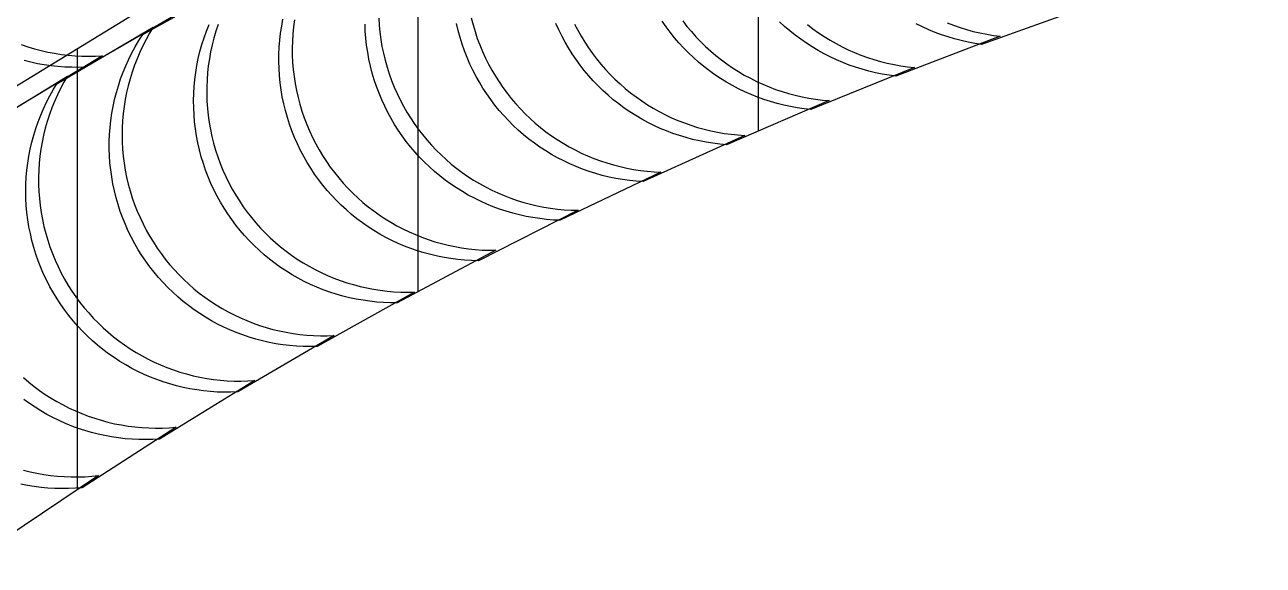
# Model space of a CAD drawing. Header units: metres. Extents: x -22.9 to 22.9, y -22.9 to 22.9.
# Drawn here: x -10.9 to -5.36, y 16.17 to 18.59 of the extents above; entities that cross this region are included whole.
import ezdxf

# ---------------------------------------------------------------- set-up
doc = ezdxf.new("R2010")
doc.units = ezdxf.units.M
for name, color, linetype in [('OBSERVED_CIRCULAR_SCAN', 3, 'Continuous'), ('SCAN_FOOTPRINTS', 5, 'Continuous'), ('TANK_BOUNDARY', 7, 'Continuous')]:
    doc.layers.add(name, color=color, linetype=linetype)

msp = doc.modelspace()

# ---------------------------------------------------------------- linework, layer by layer
at = {"layer": 'OBSERVED_CIRCULAR_SCAN'}
for p, q in [((-7.62, 18.118), (-7.62, 19.9644)), ((-9.144, 17.3984), (-9.144, 19.3064)), ((-9.7163, 19.0693), (-12.5798, 17.3146)), ((-10.668, 18.3871), (-10.668, 18.4861)), ((-10.668, 16.5119), (-10.668, 18.3838))]:
    msp.add_line(p, q, dxfattribs=at)
at = {"layer": 'SCAN_FOOTPRINTS'}
for points in [[(-10.0388, 18.595), (-10.0488, 18.5648), (-10.0577, 18.5343), (-10.0656, 18.5035), (-10.0723, 18.4724), (-10.078, 18.4411), (-10.0826, 18.4097), (-10.086, 18.3781), (-10.0883, 18.3464), (-10.0895, 18.3146), (-10.0896, 18.2828), (-10.0885, 18.2511), (-10.0864, 18.2193), (-10.0831, 18.1877), (-10.0787, 18.1563), (-10.0732, 18.1249), (-10.0666, 18.0939), (-10.0589, 18.063), (-10.0501, 18.0325), (-10.0402, 18.0023), (-10.0293, 17.9724), (-10.0173, 17.943), (-10.0043, 17.914), (-9.9903, 17.8854), (-9.9753, 17.8574), (-9.9598, 17.8308), (-9.9434, 17.8047), (-9.9262, 17.7792), (-9.908, 17.7543), (-9.8891, 17.7301), (-9.8693, 17.7065), (-9.8487, 17.6836), (-9.8273, 17.6614), (-9.8052, 17.64), (-9.7824, 17.6193), (-9.7589, 17.5994), (-9.7347, 17.5803), (-9.7099, 17.5621), (-9.6845, 17.5447), (-9.6584, 17.5283), (-9.6319, 17.5127), (-9.6048, 17.498), (-9.5773, 17.4843), (-9.5492, 17.4715), (-9.5208, 17.4597), (-9.492, 17.4488), (-9.4628, 17.439), (-9.4333, 17.4302), (-9.4035, 17.4223), (-9.3735, 17.4155), (-9.3432, 17.4098), (-9.3128, 17.405), (-9.2822, 17.4013), (-9.2516, 17.3987), (-9.2208, 17.3971), (-9.19, 17.3966), (-9.1592, 17.3971), (-9.5957, 17.1531), (-9.5957, 17.1531), (-9.6265, 17.1526), (-9.6573, 17.1531), (-9.688, 17.1547), (-9.7187, 17.1574), (-9.7493, 17.161), (-9.7797, 17.1658), (-9.8099, 17.1716), (-9.84, 17.1784), (-9.8697, 17.1862), (-9.8992, 17.195), (-9.9284, 17.2049), (-9.9572, 17.2157), (-9.9857, 17.2275), (-10.0137, 17.2403), (-10.0413, 17.254), (-10.0683, 17.2687), (-10.0949, 17.2843), (-10.1209, 17.3008), (-10.1463, 17.3181), (-10.1711, 17.3364), (-10.1953, 17.3554), (-10.2188, 17.3753), (-10.2417, 17.396), (-10.2638, 17.4174), (-10.2851, 17.4396), (-10.3057, 17.4625), (-10.3255, 17.4861), (-10.3445, 17.5104), (-10.3626, 17.5353), (-10.3799, 17.5607), (-10.3962, 17.5868), (-10.4117, 17.6134), (-10.4267, 17.6415), (-10.4408, 17.67), (-10.4538, 17.699), (-10.4657, 17.7284), (-10.4767, 17.7583), (-10.4865, 17.7885), (-10.4953, 17.819), (-10.503, 17.8499), (-10.5096, 17.881), (-10.5151, 17.9123), (-10.5195, 17.9438), (-10.5228, 17.9754), (-10.525, 18.0071), (-10.526, 18.0389), (-10.526, 18.0706), (-10.5248, 18.1024), (-10.5224, 18.1341), (-10.519, 18.1657), (-10.5144, 18.1972), (-10.5088, 18.2284), (-10.502, 18.2595), (-10.4942, 18.2903), (-10.4852, 18.3208), (-10.4752, 18.351), (-10.4642, 18.3808), (-10.452, 18.4102), (-10.4389, 18.4391), (-10.4248, 18.4676), (-10.4096, 18.4955), (-10.3935, 18.5229), (-10.3764, 18.5497), (-9.9399, 18.7937)], [(-10.1997, 18.654), (-10.6327, 18.404), (-10.6327, 18.404), (-10.6634, 18.4031), (-10.6942, 18.4032), (-10.725, 18.4043), (-10.7557, 18.4066), (-10.7863, 18.4098), (-10.8168, 18.4141), (-10.8472, 18.4195), (-10.8773, 18.4259), (-10.9072, 18.4333)], [(-6.1504, 18.6741), (-6.6212, 18.5058), (-6.6212, 18.5058), (-6.6517, 18.5104), (-6.682, 18.516), (-6.712, 18.5227), (-6.7418, 18.5304), (-6.7714, 18.5391), (-6.8006, 18.5488), (-6.8295, 18.5595), (-6.858, 18.5712), (-6.886, 18.5838), (-6.9137, 18.5974)], [(-9.6974, 18.6155), (-9.7015, 18.5839), (-9.7045, 18.5523), (-9.7063, 18.5206), (-9.7071, 18.4888), (-9.7067, 18.457), (-9.7052, 18.4252), (-9.7025, 18.3936), (-9.6988, 18.362), (-9.6939, 18.3306), (-9.688, 18.2994), (-9.6809, 18.2684), (-9.6728, 18.2376), (-9.6635, 18.2072), (-9.6532, 18.1772), (-9.6419, 18.1475), (-9.6295, 18.1182), (-9.6161, 18.0894), (-9.6016, 18.0611), (-9.5867, 18.0341), (-9.5709, 18.0077), (-9.5541, 17.9819), (-9.5365, 17.9566), (-9.5181, 17.932), (-9.4988, 17.908), (-9.4787, 17.8846), (-9.4578, 17.862), (-9.4361, 17.8401), (-9.4137, 17.819), (-9.3906, 17.7986), (-9.3669, 17.7791), (-9.3424, 17.7603), (-9.3174, 17.7424), (-9.2917, 17.7254), (-9.2655, 17.7093), (-9.2387, 17.694), (-9.2114, 17.6797), (-9.1837, 17.6664), (-9.1555, 17.654), (-9.1269, 17.6425), (-9.098, 17.6321), (-9.0687, 17.6226), (-9.039, 17.6142), (-9.0092, 17.6068), (-8.979, 17.6004), (-8.9487, 17.595), (-8.9182, 17.5907), (-8.8876, 17.5874), (-8.8569, 17.5852), (-8.8261, 17.584), (-8.7953, 17.5839), (-9.2368, 17.349), (-9.2368, 17.349), (-9.2675, 17.3491), (-9.2983, 17.3503), (-9.329, 17.3525), (-9.3596, 17.3558), (-9.3901, 17.3602), (-9.4205, 17.3655), (-9.4506, 17.3719), (-9.4805, 17.3793), (-9.5101, 17.3878), (-9.5394, 17.3972), (-9.5683, 17.4077), (-9.5969, 17.4191), (-9.6251, 17.4315), (-9.6529, 17.4449), (-9.6801, 17.4592), (-9.7069, 17.4744), (-9.7331, 17.4906), (-9.7588, 17.5076), (-9.7838, 17.5255), (-9.8083, 17.5442), (-9.8321, 17.5638), (-9.8552, 17.5841), (-9.8775, 17.6053), (-9.8992, 17.6272), (-9.9201, 17.6498), (-9.9402, 17.6731), (-9.9595, 17.6971), (-9.9779, 17.7218), (-9.9955, 17.747), (-10.0123, 17.7729), (-10.0281, 17.7993), (-10.043, 17.8262), (-10.0575, 17.8546), (-10.0709, 17.8834), (-10.0833, 17.9126), (-10.0946, 17.9423), (-10.1049, 17.9724), (-10.1142, 18.0028), (-10.1223, 18.0335), (-10.1294, 18.0645), (-10.1354, 18.0957), (-10.1402, 18.1272), (-10.144, 18.1587), (-10.1466, 18.1904), (-10.1481, 18.2222), (-10.1485, 18.2539), (-10.1477, 18.2857), (-10.1459, 18.3174), (-10.1429, 18.3491), (-10.1388, 18.3806), (-10.1336, 18.412), (-10.1273, 18.4431), (-10.1199, 18.474), (-10.1114, 18.5047), (-10.1018, 18.535), (-10.0912, 18.5649), (-10.0795, 18.5945)], [(-9.3197, 18.6232), (-9.3178, 18.5914), (-9.3147, 18.5598), (-9.3105, 18.5283), (-9.3052, 18.4969), (-9.2988, 18.4658), (-9.2913, 18.4349), (-9.2827, 18.4043), (-9.273, 18.3741), (-9.2623, 18.3441), (-9.2505, 18.3146), (-9.2376, 18.2855), (-9.2238, 18.2569), (-9.2094, 18.2297), (-9.1942, 18.2029), (-9.178, 18.1767), (-9.1609, 18.1511), (-9.1429, 18.1261), (-9.1242, 18.1017), (-9.1045, 18.078), (-9.0841, 18.0549), (-9.0629, 18.0326), (-9.041, 18.011), (-9.0183, 17.9901), (-8.995, 17.9701), (-8.9709, 17.9508), (-8.9462, 17.9324), (-8.9209, 17.9149), (-8.895, 17.8982), (-8.8686, 17.8824), (-8.8416, 17.8675), (-8.8142, 17.8536), (-8.7863, 17.8406), (-8.7579, 17.8286), (-8.7292, 17.8175), (-8.7001, 17.8075), (-8.6706, 17.7984), (-8.6409, 17.7904), (-8.6109, 17.7833), (-8.5807, 17.7774), (-8.5503, 17.7724), (-8.5198, 17.7685), (-8.4891, 17.7656), (-8.4584, 17.7638), (-8.4276, 17.763), (-8.8738, 17.5374), (-8.8738, 17.5374), (-8.9046, 17.5382), (-8.9354, 17.54), (-8.966, 17.5429), (-8.9966, 17.5468), (-9.0269, 17.5517), (-9.0571, 17.5577), (-9.0871, 17.5648), (-9.1169, 17.5728), (-9.1463, 17.5819), (-9.1754, 17.5919), (-9.2041, 17.603), (-9.2325, 17.615), (-9.2604, 17.628), (-9.2879, 17.6419), (-9.3148, 17.6568), (-9.3413, 17.6726), (-9.3671, 17.6893), (-9.3924, 17.7068), (-9.4171, 17.7252), (-9.4412, 17.7445), (-9.4645, 17.7645), (-9.4872, 17.7854), (-9.5092, 17.807), (-9.5303, 17.8293), (-9.5508, 17.8524), (-9.5704, 17.8761), (-9.5892, 17.9005), (-9.6071, 17.9255), (-9.6242, 17.9511), (-9.6404, 17.9773), (-9.6557, 18.0041), (-9.67, 18.0313), (-9.6839, 18.0599), (-9.6967, 18.089), (-9.7085, 18.1185), (-9.7192, 18.1484), (-9.7289, 18.1787), (-9.7375, 18.2093), (-9.745, 18.2402), (-9.7514, 18.2713), (-9.7567, 18.3027), (-9.7609, 18.3342), (-9.764, 18.3658), (-9.766, 18.3976), (-9.7668, 18.4293), (-9.7665, 18.4611), (-9.7651, 18.4929), (-9.7626, 18.5246), (-9.759, 18.5561), (-9.7542, 18.5876), (-9.7484, 18.6188)], [(-8.9057, 18.6242), (-8.8978, 18.5935), (-8.8887, 18.563), (-8.8786, 18.5329), (-8.8675, 18.5031), (-8.8552, 18.4737), (-8.842, 18.4448), (-8.8282, 18.4173), (-8.8135, 18.3903), (-8.7978, 18.3637), (-8.7813, 18.3378), (-8.7639, 18.3124), (-8.7456, 18.2876), (-8.7265, 18.2635), (-8.7066, 18.24), (-8.6858, 18.2172), (-8.6643, 18.1952), (-8.6421, 18.1738), (-8.6192, 18.1533), (-8.5955, 18.1336), (-8.5712, 18.1147), (-8.5463, 18.0966), (-8.5208, 18.0794), (-8.4947, 18.063), (-8.468, 18.0476), (-8.4409, 18.0331), (-8.4132, 18.0195), (-8.3851, 18.0069), (-8.3566, 17.9953), (-8.3277, 17.9846), (-8.2985, 17.9749), (-8.2689, 17.9663), (-8.2391, 17.9586), (-8.209, 17.952), (-8.1788, 17.9464), (-8.1483, 17.9419), (-8.1177, 17.9384), (-8.087, 17.9359), (-8.0563, 17.9345), (-8.5071, 17.7182), (-8.5071, 17.7182), (-8.5378, 17.7196), (-8.5685, 17.7221), (-8.5991, 17.7256), (-8.6296, 17.7302), (-8.6598, 17.7357), (-8.6899, 17.7424), (-8.7197, 17.75), (-8.7493, 17.7587), (-8.7785, 17.7683), (-8.8074, 17.779), (-8.8359, 17.7907), (-8.864, 17.8033), (-8.8917, 17.8168), (-8.9188, 17.8313), (-8.9455, 17.8468), (-8.9716, 17.8631), (-8.9971, 17.8803), (-9.022, 17.8984), (-9.0463, 17.9173), (-9.07, 17.937), (-9.0929, 17.9576), (-9.1152, 17.9789), (-9.1366, 18.0009), (-9.1574, 18.0237), (-9.1773, 18.0472), (-9.1964, 18.0713), (-9.2147, 18.0961), (-9.2321, 18.1215), (-9.2486, 18.1475), (-9.2643, 18.174), (-9.279, 18.201), (-9.2928, 18.2286), (-9.306, 18.2575), (-9.3183, 18.2868), (-9.3294, 18.3166), (-9.3395, 18.3467), (-9.3486, 18.3772), (-9.3565, 18.408), (-9.3634, 18.439), (-9.3692, 18.4703), (-9.3738, 18.5017), (-9.3774, 18.5333), (-9.3798, 18.565), (-9.3811, 18.5967)], [(-8.4431, 18.597), (-8.429, 18.5696), (-8.4139, 18.5428), (-8.3979, 18.5165), (-8.381, 18.4907), (-8.3633, 18.4656), (-8.3446, 18.4411), (-8.3252, 18.4172), (-8.305, 18.394), (-8.2839, 18.3715), (-8.2622, 18.3497), (-8.2396, 18.3287), (-8.2164, 18.3085), (-8.1925, 18.289), (-8.168, 18.2705), (-8.1428, 18.2527), (-8.1171, 18.2359), (-8.0907, 18.2199), (-8.0639, 18.2048), (-8.0365, 18.1907), (-8.0087, 18.1775), (-7.9804, 18.1652), (-7.9518, 18.154), (-7.9227, 18.1437), (-7.8934, 18.1344), (-7.8637, 18.1262), (-7.8338, 18.1189), (-7.8036, 18.1127), (-7.7733, 18.1075), (-7.7428, 18.1034), (-7.7121, 18.1003), (-7.6814, 18.0982), (-8.1366, 17.8914), (-8.1366, 17.8914), (-8.1673, 17.8934), (-8.198, 17.8965), (-8.2285, 17.9007), (-8.2588, 17.9058), (-8.289, 17.9121), (-8.3189, 17.9193), (-8.3486, 17.9276), (-8.378, 17.9369), (-8.407, 17.9471), (-8.4356, 17.9584), (-8.4639, 17.9706), (-8.4917, 17.9838), (-8.5191, 17.998), (-8.5459, 18.013), (-8.5723, 18.029), (-8.598, 18.0459), (-8.6232, 18.0636), (-8.6477, 18.0822), (-8.6716, 18.1016), (-8.6949, 18.1218), (-8.7174, 18.1429), (-8.7392, 18.1646), (-8.7602, 18.1871), (-8.7804, 18.2103), (-8.7999, 18.2342), (-8.8185, 18.2587), (-8.8362, 18.2839), (-8.8531, 18.3096), (-8.8691, 18.336), (-8.8842, 18.3628), (-8.8984, 18.3901), (-8.9116, 18.418), (-8.9242, 18.4471), (-8.9358, 18.4767), (-8.9464, 18.5067), (-8.9558, 18.537), (-8.9642, 18.5677), (-8.9716, 18.5986)], [(-7.9592, 18.6107), (-7.9403, 18.5864), (-7.9205, 18.5628), (-7.9, 18.5398), (-7.8786, 18.5176), (-7.8566, 18.4961), (-7.8338, 18.4754), (-7.8103, 18.4555), (-7.7861, 18.4364), (-7.7613, 18.4182), (-7.7359, 18.4008), (-7.7099, 18.3842), (-7.6834, 18.3686), (-7.6563, 18.3539), (-7.6288, 18.3401), (-7.6008, 18.3273), (-7.5724, 18.3155), (-7.5436, 18.3046), (-7.5144, 18.2947), (-7.4849, 18.2858), (-7.4552, 18.278), (-7.4251, 18.2711), (-7.3949, 18.2653), (-7.3645, 18.2605), (-7.3339, 18.2568), (-7.3032, 18.2541), (-7.7626, 18.0568), (-7.7626, 18.0568), (-7.7933, 18.0595), (-7.8239, 18.0632), (-7.8543, 18.068), (-7.8845, 18.0738), (-7.9146, 18.0806), (-7.9443, 18.0885), (-7.9738, 18.0974), (-8.003, 18.1073), (-8.0318, 18.1181), (-8.0602, 18.13), (-8.0882, 18.1428), (-8.1158, 18.1566), (-8.1428, 18.1713), (-8.1693, 18.1869), (-8.1953, 18.2034), (-8.2207, 18.2208), (-8.2455, 18.2391), (-8.2697, 18.2582), (-8.2932, 18.2781), (-8.316, 18.2988), (-8.338, 18.3203), (-8.3594, 18.3425), (-8.3799, 18.3654), (-8.3997, 18.389), (-8.4186, 18.4133), (-8.4367, 18.4382), (-8.4539, 18.4638), (-8.4703, 18.4899), (-8.4857, 18.5165), (-8.5003, 18.5436), (-8.5138, 18.5713), (-8.5265, 18.5994)], [(-7.4009, 18.5944), (-7.3765, 18.5756), (-7.3514, 18.5577), (-7.3258, 18.5407), (-7.2996, 18.5245), (-7.2729, 18.5092), (-7.2456, 18.4949), (-7.2179, 18.4815), (-7.1897, 18.469), (-7.1611, 18.4576), (-7.1322, 18.4471), (-7.1029, 18.4376), (-7.0733, 18.4291), (-7.0434, 18.4216), (-7.0133, 18.4152), (-6.983, 18.4098), (-6.9525, 18.4054), (-6.9219, 18.4021), (-7.3853, 18.2144), (-7.3853, 18.2144), (-7.4159, 18.2177), (-7.4464, 18.2221), (-7.4767, 18.2275), (-7.5068, 18.2339), (-7.5367, 18.2414), (-7.5663, 18.2499), (-7.5956, 18.2593), (-7.6246, 18.2698), (-7.6531, 18.2813), (-7.6813, 18.2938), (-7.709, 18.3072), (-7.7363, 18.3215), (-7.763, 18.3368), (-7.7892, 18.3529), (-7.8149, 18.37), (-7.8399, 18.3879), (-7.8643, 18.4067), (-7.8881, 18.4263), (-7.9111, 18.4467), (-7.9335, 18.4679), (-7.9551, 18.4898), (-7.976, 18.5124), (-7.996, 18.5358), (-8.0153, 18.5598), (-8.0337, 18.5845), (-8.0513, 18.6098)], [(-6.7756, 18.6026), (-6.7469, 18.5915), (-6.7178, 18.5814), (-6.6884, 18.5723), (-6.6587, 18.5642), (-6.6287, 18.5571), (-6.5985, 18.5511), (-6.5681, 18.5461), (-6.5376, 18.5421), (-7.0048, 18.3641), (-7.0048, 18.3641), (-7.0353, 18.368), (-7.0657, 18.373), (-7.0959, 18.3791), (-7.1259, 18.3861), (-7.1556, 18.3942), (-7.185, 18.4033), (-7.2141, 18.4134), (-7.2428, 18.4245), (-7.2712, 18.4366), (-7.2991, 18.4496), (-7.3265, 18.4636), (-7.3534, 18.4785), (-7.3799, 18.4943), (-7.4057, 18.511), (-7.431, 18.5286), (-7.4557, 18.547), (-7.4797, 18.5663), (-7.503, 18.5864), (-7.5257, 18.6073)], [(-10.9196, 18.5052), (-10.8904, 18.4953), (-10.861, 18.4864), (-10.8312, 18.4786), (-10.8012, 18.4717), (-10.7709, 18.4659), (-10.7405, 18.4612), (-10.7099, 18.4574), (-10.6793, 18.4548), (-10.6485, 18.4531), (-10.6177, 18.4526), (-10.5869, 18.4531), (-10.5562, 18.4546), (-10.9843, 18.1963)], [(-11.139, 18.102), (-10.7131, 18.3639), (-10.7131, 18.3639), (-10.7291, 18.3364), (-10.7441, 18.3084), (-10.758, 18.2798), (-10.771, 18.2508), (-10.7829, 18.2214), (-10.7938, 18.1915), (-10.8036, 18.1613), (-10.8124, 18.1307), (-10.82, 18.0998), (-10.8266, 18.0687), (-10.8321, 18.0374), (-10.8364, 18.0059), (-10.8396, 17.9743), (-10.8418, 17.9426), (-10.8428, 17.9108), (-10.8426, 17.8791), (-10.8414, 17.8473), (-10.839, 17.8156), (-10.8355, 17.784), (-10.8309, 17.7525), (-10.8252, 17.7213), (-10.8184, 17.6902), (-10.8105, 17.6594), (-10.8016, 17.6289), (-10.7915, 17.5988), (-10.7804, 17.569), (-10.7682, 17.5396), (-10.7551, 17.5107), (-10.7409, 17.4823), (-10.7257, 17.4544), (-10.7095, 17.427), (-10.6929, 17.401), (-10.6755, 17.3757), (-10.6571, 17.3509), (-10.638, 17.3268), (-10.618, 17.3034), (-10.5973, 17.2806), (-10.5758, 17.2586), (-10.5535, 17.2373), (-10.5305, 17.2168), (-10.5069, 17.1971), (-10.4825, 17.1782), (-10.4576, 17.1602), (-10.432, 17.143), (-10.4059, 17.1267), (-10.3792, 17.1113), (-10.3521, 17.0968), (-10.3244, 17.0833), (-10.2963, 17.0707), (-10.2678, 17.0591), (-10.2389, 17.0485), (-10.2096, 17.0389), (-10.18, 17.0303), (-10.1502, 17.0227), (-10.1201, 17.0161), (-10.0898, 17.0105), (-10.0594, 17.006), (-10.0288, 17.0026), (-9.9981, 17.0001), (-9.9673, 16.9988), (-9.9365, 16.9985), (-9.9057, 16.9992), (-9.875, 17.001), (-10.3009, 16.7391), (-10.3009, 16.7391), (-10.3317, 16.7373), (-10.3624, 16.7365), (-10.3932, 16.7369), (-10.424, 16.7382), (-10.4547, 16.7406), (-10.4853, 16.7441), (-10.5158, 16.7486), (-10.546, 16.7542), (-10.5761, 16.7607), (-10.606, 16.7683), (-10.6355, 16.777), (-10.6648, 16.7866), (-10.6937, 16.7972), (-10.7222, 16.8088), (-10.7503, 16.8214), (-10.778, 16.8349), (-10.8051, 16.8494), (-10.8318, 16.8648), (-10.8579, 16.8811), (-10.8835, 16.8983), (-10.9085, 16.9163)], [(-10.9098, 17.014), (-10.8864, 16.994), (-10.8624, 16.9748), (-10.8376, 16.9564), (-10.8123, 16.9389), (-10.7864, 16.9223), (-10.76, 16.9065), (-10.733, 16.8917), (-10.7055, 16.8778), (-10.6776, 16.8648), (-10.6492, 16.8528), (-10.6204, 16.8418), (-10.5913, 16.8318), (-10.5619, 16.8228), (-10.5321, 16.8148), (-10.5021, 16.8078), (-10.4719, 16.8019), (-10.4415, 16.7969), (-10.411, 16.7931), (-10.3803, 16.7902), (-10.3496, 16.7885), (-10.3188, 16.7877), (-10.288, 16.7881), (-10.2572, 16.7895), (-10.2266, 16.7919), (-10.6469, 16.5212), (-10.6469, 16.5212), (-10.6776, 16.5187), (-10.7084, 16.5173), (-10.7392, 16.517), (-10.77, 16.5177), (-10.8007, 16.5195), (-10.8314, 16.5223), (-10.8619, 16.5262), (-10.8923, 16.5311), (-10.9225, 16.5371)], [(-10.9096, 16.5994), (-10.8797, 16.592), (-10.8495, 16.5857), (-10.8192, 16.5804), (-10.7887, 16.5761), (-10.7581, 16.5728), (-10.7274, 16.5707), (-10.6966, 16.5695), (-10.6658, 16.5694), (-10.635, 16.5704), (-10.6043, 16.5724), (-10.5737, 16.5755), (-10.9883, 16.2961)]]:
    msp.add_lwpolyline(points, dxfattribs=at)
msp.add_lwpolyline([(-9.9504, 16.9498), (-9.9812, 16.9486), (-10.012, 16.9485), (-10.0428, 16.9495), (-10.0735, 16.9515), (-10.1042, 16.9545), (-10.1347, 16.9586), (-10.165, 16.9638), (-10.1952, 16.9699), (-10.2251, 16.9771), (-10.2548, 16.9854), (-10.2842, 16.9946), (-10.3132, 17.0048), (-10.3419, 17.0161), (-10.3702, 17.0283), (-10.398, 17.0414), (-10.4254, 17.0555), (-10.4523, 17.0705), (-10.4786, 17.0865), (-10.5044, 17.1033), (-10.5296, 17.121), (-10.5542, 17.1396), (-10.5781, 17.159), (-10.6013, 17.1792), (-10.6239, 17.2001), (-10.6457, 17.2219), (-10.6668, 17.2443), (-10.687, 17.2675), (-10.7065, 17.2914), (-10.7251, 17.3159), (-10.7429, 17.341), (-10.7599, 17.3667), (-10.7759, 17.393), (-10.7915, 17.4207), (-10.8061, 17.449), (-10.8197, 17.4777), (-10.8323, 17.5069), (-10.8438, 17.5365), (-10.8543, 17.5665), (-10.8637, 17.5968), (-10.8721, 17.6275), (-10.8793, 17.6585), (-10.8855, 17.6897), (-10.8906, 17.721), (-10.8945, 17.7526), (-10.8973, 17.7842), (-10.899, 17.816), (-10.8996, 17.8478), (-10.8991, 17.8795), (-10.8974, 17.9113), (-10.8946, 17.9429), (-10.8907, 17.9745), (-10.8857, 18.0059), (-10.8796, 18.0371), (-10.8724, 18.068), (-10.8641, 18.0987), (-10.8547, 18.1291), (-10.8443, 18.1591), (-10.8328, 18.1887), (-10.8202, 18.2179), (-10.8067, 18.2467), (-10.7921, 18.2749), (-10.7766, 18.3027), (-10.76, 18.3298), (-10.3288, 18.5828), (-10.3288, 18.5828), (-10.3453, 18.5557), (-10.3609, 18.5279), (-10.3754, 18.4997), (-10.389, 18.4709), (-10.4015, 18.4417), (-10.413, 18.4121), (-10.4235, 18.3821), (-10.4328, 18.3517), (-10.4411, 18.321), (-10.4483, 18.2901), (-10.4545, 18.2589), (-10.4595, 18.2275), (-10.4634, 18.1959), (-10.4661, 18.1643), (-10.4678, 18.1325), (-10.4683, 18.1008), (-10.4678, 18.069), (-10.4661, 18.0372), (-10.4632, 18.0056), (-10.4593, 17.974), (-10.4542, 17.9426), (-10.4481, 17.9115), (-10.4408, 17.8805), (-10.4325, 17.8498), (-10.423, 17.8195), (-10.4126, 17.7895), (-10.401, 17.7599), (-10.3884, 17.7307), (-10.3748, 17.7019), (-10.3602, 17.6737), (-10.3446, 17.646), (-10.3286, 17.6197), (-10.3117, 17.594), (-10.2939, 17.5689), (-10.2752, 17.5444), (-10.2558, 17.5205), (-10.2355, 17.4973), (-10.2144, 17.4749), (-10.1926, 17.4531), (-10.1701, 17.4322), (-10.1468, 17.412), (-10.1229, 17.3926), (-10.0983, 17.374), (-10.0731, 17.3563), (-10.0474, 17.3395), (-10.021, 17.3235), (-9.9941, 17.3085), (-9.9668, 17.2944), (-9.9389, 17.2812), (-9.9106, 17.2691), (-9.882, 17.2578), (-9.8529, 17.2476), (-9.8236, 17.2384), (-9.7939, 17.2301), (-9.7639, 17.2229), (-9.7338, 17.2168), (-9.7034, 17.2116), (-9.6729, 17.2075), (-9.6423, 17.2045), (-9.6115, 17.2025), (-9.5807, 17.2015), (-9.55, 17.2016), (-9.5192, 17.2028), (-9.9504, 16.9498)], close=True, dxfattribs=at)
at = {"layer": 'TANK_BOUNDARY'}
msp.add_circle((0, 0), 22.86, dxfattribs=at)

doc.saveas('drawing.dxf')
